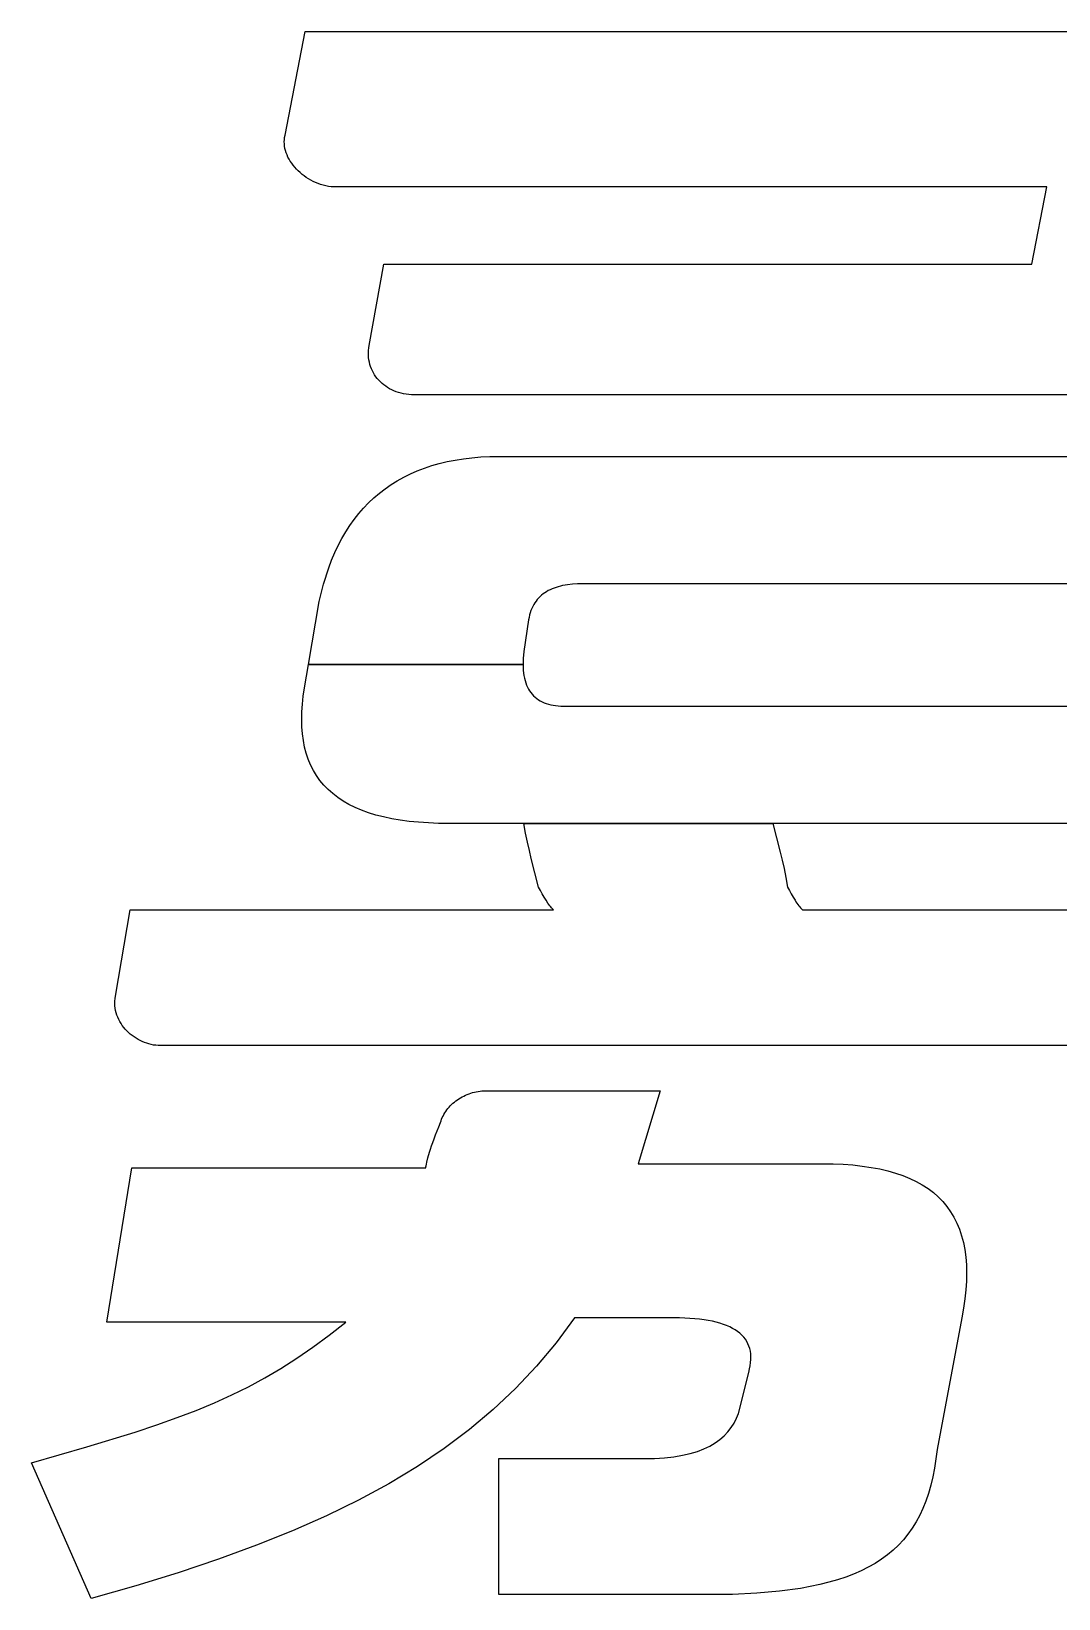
# Model space of a CAD drawing. Header units: millimetres. Extents: x 6 to 261, y -194 to -2.
# Drawn here: x 121.585 to 124.342, y -192.375 to -188.169 of the extents above; entities that cross this region are included whole.
import ezdxf

# ---------------------------------------------------------------- set-up
doc = ezdxf.new("R2010")
doc.units = ezdxf.units.MM
doc.layers.add('BLUETHIRTYONE', color=171, linetype='CONTINUOUS')
doc.layers.add('RED', color=14, linetype='CONTINUOUS')

msp = doc.modelspace()

# ---------------------------------------------------------------- linework, layer by layer
at = {"layer": 'BLUETHIRTYONE', "linetype": 'CONTINUOUS'}
for p, q in [((122.266, -188.4485), (122.3202, -188.1695)), ((122.3202, -188.1695), (124.3787, -188.1695)), ((122.2639, -188.4659), (122.2642, -188.46)), ((122.2642, -188.46), (122.2648, -188.4542)), ((122.2648, -188.4542), (122.266, -188.4485)), ((122.2642, -188.4717), (122.2639, -188.4659)), ((122.2648, -188.4776), (122.2642, -188.4717)), ((122.2659, -188.4835), (122.2648, -188.4776)), ((122.2673, -188.4894), (122.2659, -188.4835)), ((122.2692, -188.4952), (122.2673, -188.4894)), ((122.2714, -188.501), (122.2692, -188.4952)), ((122.274, -188.5068), (122.2714, -188.501)), ((122.277, -188.5124), (122.274, -188.5068)), ((122.2802, -188.518), (122.277, -188.5124)), ((122.2839, -188.5235), (122.2802, -188.518)), ((122.2878, -188.5288), (122.2839, -188.5235)), ((122.292, -188.5341), (122.2878, -188.5288)), ((122.2965, -188.5391), (122.292, -188.5341)), ((122.3013, -188.544), (122.2965, -188.5391)), ((122.3063, -188.5487), (122.3013, -188.544)), ((122.3116, -188.5532), (122.3063, -188.5487)), ((122.3172, -188.5576), (122.3116, -188.5532)), ((122.3229, -188.5616), (122.3172, -188.5576)), ((122.3289, -188.5655), (122.3229, -188.5616)), ((122.3351, -188.569), (122.3289, -188.5655)), ((122.3414, -188.5723), (122.3351, -188.569)), ((122.348, -188.5753), (122.3414, -188.5723)), ((122.3546, -188.5781), (122.348, -188.5753)), ((122.3615, -188.5804), (122.3546, -188.5781)), ((122.3685, -188.5825), (122.3615, -188.5804)), ((122.3756, -188.5842), (122.3685, -188.5825)), ((122.3828, -188.5855), (122.3756, -188.5842)), ((122.3901, -188.5865), (122.3828, -188.5855)), ((122.3975, -188.587), (122.3901, -188.5865)), ((124.3099, -188.587), (122.3975, -188.587)), ((124.2702, -188.7939), (124.3099, -188.587)), ((122.4914, -189.0122), (122.5311, -188.7939)), ((122.5311, -188.7939), (124.2702, -188.7939)), ((122.4896, -189.0321), (122.4899, -189.0256)), ((122.4898, -189.0386), (122.4896, -189.0321)), ((122.4903, -189.045), (122.4898, -189.0386)), ((122.4899, -189.0256), (122.4905, -189.0189)), ((122.4912, -189.0512), (122.4903, -189.045)), ((122.4905, -189.0189), (122.4914, -189.0122)), ((122.4924, -189.0574), (122.4912, -189.0512)), ((122.4939, -189.0634), (122.4924, -189.0574)), ((122.4958, -189.0692), (122.4939, -189.0634)), ((122.498, -189.075), (122.4958, -189.0692)), ((122.5005, -189.0805), (122.498, -189.075)), ((122.5033, -189.0859), (122.5005, -189.0805)), ((122.5065, -189.0911), (122.5033, -189.0859)), ((122.5099, -189.0962), (122.5065, -189.0911)), ((122.5136, -189.101), (122.5099, -189.0962)), ((122.5175, -189.1057), (122.5136, -189.101)), ((122.5218, -189.1101), (122.5175, -189.1057)), ((122.5263, -189.1143), (122.5218, -189.1101)), ((122.531, -189.1183), (122.5263, -189.1143)), ((122.5361, -189.122), (122.531, -189.1183)), ((122.5413, -189.1255), (122.5361, -189.122)), ((122.5468, -189.1287), (122.5413, -189.1255)), ((122.5525, -189.1317), (122.5468, -189.1287)), ((122.5584, -189.1344), (122.5525, -189.1317)), ((122.5645, -189.1368), (122.5584, -189.1344)), ((122.5708, -189.139), (122.5645, -189.1368)), ((122.5773, -189.1408), (122.5708, -189.139)), ((122.584, -189.1423), (122.5773, -189.1408)), ((122.5909, -189.1435), (122.584, -189.1423)), ((122.598, -189.1443), (122.5909, -189.1435)), ((122.6052, -189.1449), (122.598, -189.1443)), ((122.6125, -189.145), (122.6052, -189.1449)), ((126.4644, -189.145), (122.6125, -189.145)), ((122.6208, -189.3488), (122.6399, -189.3415)), ((122.6399, -189.3415), (122.6596, -189.3349)), ((122.6596, -189.3349), (122.68, -189.3291)), ((122.68, -189.3291), (122.701, -189.3241)), ((122.701, -189.3241), (122.7226, -189.3199)), ((122.7226, -189.3199), (122.7449, -189.3164)), ((122.7449, -189.3164), (122.7677, -189.3137)), ((122.7677, -189.3137), (122.7912, -189.3117)), ((122.7912, -189.3117), (122.8154, -189.3105)), ((122.8154, -189.3105), (122.8401, -189.3102)), ((122.8401, -189.3102), (126.1303, -189.3102)), ((122.5345, -189.3968), (122.5505, -189.3857)), ((122.5505, -189.3857), (122.5671, -189.3753)), ((122.5671, -189.3753), (122.5844, -189.3657)), ((122.5844, -189.3657), (122.6023, -189.3569)), ((122.6023, -189.3569), (122.6208, -189.3488)), ((122.4902, -189.4346), (122.5043, -189.4212)), ((122.5043, -189.4212), (122.5191, -189.4086)), ((122.5191, -189.4086), (122.5345, -189.3968)), ((122.4515, -189.4791), (122.4638, -189.4635)), ((122.4638, -189.4635), (122.4767, -189.4487)), ((122.4767, -189.4487), (122.4902, -189.4346)), ((122.4185, -189.5303), (122.4289, -189.5125)), ((122.4289, -189.5125), (122.4399, -189.4955)), ((122.4399, -189.4955), (122.4515, -189.4791)), ((122.3996, -189.5682), (122.4087, -189.5489)), ((122.4087, -189.5489), (122.4185, -189.5303)), ((122.3832, -189.609), (122.3911, -189.5882)), ((122.3911, -189.5882), (122.3996, -189.5682)), ((122.3693, -189.6526), (122.3832, -189.609)), ((122.3578, -189.6992), (122.3693, -189.6526)), ((122.9584, -189.6793), (122.9542, -189.6826)), ((122.9628, -189.6761), (122.9584, -189.6793)), ((122.9674, -189.6731), (122.9628, -189.6761)), ((122.9722, -189.6704), (122.9674, -189.6731)), ((122.9772, -189.6679), (122.9722, -189.6704)), ((122.9824, -189.6655), (122.9772, -189.6679)), ((122.9878, -189.6634), (122.9824, -189.6655)), ((122.9933, -189.6615), (122.9878, -189.6634)), ((122.999, -189.6597), (122.9933, -189.6615)), ((123.0049, -189.6581), (122.999, -189.6597)), ((123.011, -189.6568), (123.0049, -189.6581)), ((123.0173, -189.6556), (123.011, -189.6568)), ((123.0237, -189.6545), (123.0173, -189.6556)), ((123.037, -189.653), (123.0237, -189.6545)), ((123.051, -189.6521), (123.037, -189.653)), ((123.0656, -189.6518), (123.051, -189.6521)), ((125.7942, -189.6518), (123.0656, -189.6518)), ((122.3288, -189.8686), (122.3578, -189.6992)), ((122.9283, -189.7182), (122.926, -189.7237)), ((122.9308, -189.7129), (122.9283, -189.7182)), ((122.9335, -189.7078), (122.9308, -189.7129)), ((122.9364, -189.703), (122.9335, -189.7078)), ((122.9395, -189.6985), (122.9364, -189.703)), ((122.9429, -189.6942), (122.9395, -189.6985)), ((122.9465, -189.6901), (122.9429, -189.6942)), ((122.9503, -189.6863), (122.9465, -189.6901)), ((122.9542, -189.6826), (122.9503, -189.6863)), ((122.9194, -189.7486), (122.9069, -189.834)), ((122.9207, -189.742), (122.9194, -189.7486)), ((122.9223, -189.7356), (122.9207, -189.742)), ((122.924, -189.7295), (122.9223, -189.7356)), ((122.926, -189.7237), (122.924, -189.7295)), ((122.9059, -189.8431), (122.9052, -189.8519)), ((122.9069, -189.834), (122.9059, -189.8431)), ((122.3182, -189.9308), (122.3288, -189.8686)), ((122.3288, -189.8686), (122.9046, -189.8686)), ((122.9046, -189.8686), (122.3288, -189.8686)), ((122.9047, -189.8604), (122.9046, -189.8686)), ((122.9046, -189.8686), (122.9048, -189.8765)), ((122.9052, -189.8519), (122.9047, -189.8604)), ((122.9048, -189.8765), (122.9053, -189.8841)), ((122.9053, -189.8841), (122.906, -189.8914)), ((122.906, -189.8914), (122.9071, -189.8985)), ((122.3149, -189.9532), (122.3182, -189.9308)), ((122.9071, -189.8985), (122.9084, -189.9052)), ((122.9084, -189.9052), (122.9101, -189.9116)), ((122.9101, -189.9116), (122.912, -189.9178)), ((122.912, -189.9178), (122.9142, -189.9236)), ((122.9142, -189.9236), (122.9166, -189.9292)), ((122.9166, -189.9292), (122.9194, -189.9344)), ((122.3112, -189.9959), (122.3126, -189.9749)), ((122.3126, -189.9749), (122.3149, -189.9532)), ((122.9194, -189.9344), (122.9224, -189.9394)), ((122.9224, -189.9394), (122.9257, -189.9441)), ((122.9257, -189.9441), (122.9292, -189.9485)), ((122.9292, -189.9485), (122.9331, -189.9526)), ((122.9331, -189.9526), (122.9372, -189.9564)), ((122.9372, -189.9564), (122.9415, -189.9599)), ((122.9415, -189.9599), (122.9461, -189.9632)), ((122.9461, -189.9632), (122.951, -189.9661)), ((122.951, -189.9661), (122.9561, -189.9688)), ((122.9561, -189.9688), (122.9615, -189.9712)), ((122.9615, -189.9712), (122.9671, -189.9733)), ((122.9671, -189.9733), (122.973, -189.9751)), ((122.973, -189.9751), (122.9791, -189.9766)), ((122.3108, -190.0162), (122.3112, -189.9959)), ((122.3113, -190.0358), (122.3108, -190.0162)), ((122.9791, -189.9766), (122.9855, -189.9779)), ((122.9855, -189.9779), (122.9921, -189.9789)), ((122.9921, -189.9789), (122.999, -189.9796)), ((122.999, -189.9796), (123.0061, -189.98)), ((123.0061, -189.98), (123.0134, -189.9801)), ((123.0134, -189.9801), (125.742, -189.9801)), ((122.3128, -190.0546), (122.3113, -190.0358)), ((122.3152, -190.0728), (122.3128, -190.0546)), ((122.3186, -190.0902), (122.3152, -190.0728)), ((122.323, -190.1069), (122.3186, -190.0902)), ((122.3284, -190.1229), (122.323, -190.1069)), ((122.3348, -190.1382), (122.3284, -190.1229)), ((122.3421, -190.1528), (122.3348, -190.1382)), ((122.3505, -190.1667), (122.3421, -190.1528)), ((122.3598, -190.1799), (122.3505, -190.1667)), ((122.3702, -190.1923), (122.3598, -190.1799)), ((122.3816, -190.2041), (122.3702, -190.1923)), ((122.394, -190.2151), (122.3816, -190.2041)), ((122.4074, -190.2254), (122.394, -190.2151)), ((122.4219, -190.235), (122.4074, -190.2254)), ((122.4374, -190.2439), (122.4219, -190.235)), ((122.4539, -190.2521), (122.4374, -190.2439)), ((122.4715, -190.2596), (122.4539, -190.2521)), ((122.4902, -190.2664), (122.4715, -190.2596)), ((122.5099, -190.2724), (122.4902, -190.2664)), ((122.5307, -190.2777), (122.5099, -190.2724)), ((122.5525, -190.2824), (122.5307, -190.2777)), ((122.5754, -190.2863), (122.5525, -190.2824)), ((122.5995, -190.2895), (122.5754, -190.2863)), ((122.6246, -190.292), (122.5995, -190.2895)), ((122.6508, -190.2938), (122.6246, -190.292)), ((122.6781, -190.2948), (122.6508, -190.2938)), ((122.7065, -190.2952), (122.6781, -190.2948)), ((122.9069, -190.2952), (122.7065, -190.2952)), ((122.9117, -190.3212), (122.9069, -190.2952)), ((122.9069, -190.2952), (123.575, -190.2952)), ((123.575, -190.2952), (122.9069, -190.2952)), ((123.575, -190.2952), (123.5948, -190.3721)), ((125.0197, -190.2952), (123.575, -190.2952)), ((122.9166, -190.3454), (122.9117, -190.3212)), ((122.9217, -190.3679), (122.9166, -190.3454)), ((122.9267, -190.3891), (122.9217, -190.3679)), ((122.9466, -190.466), (122.9267, -190.3891)), ((123.5948, -190.3721), (123.5999, -190.3933)), ((123.5999, -190.3933), (123.6049, -190.4158)), ((123.6049, -190.4158), (123.6099, -190.44)), ((122.9514, -190.4752), (122.9466, -190.466)), ((122.9563, -190.4843), (122.9514, -190.4752)), ((123.6099, -190.44), (123.6146, -190.466)), ((123.6146, -190.466), (123.6194, -190.4752)), ((123.6194, -190.4752), (123.6244, -190.4843)), ((122.9613, -190.4931), (122.9563, -190.4843)), ((122.9664, -190.5013), (122.9613, -190.4931)), ((122.9715, -190.509), (122.9664, -190.5013)), ((122.974, -190.5126), (122.9715, -190.509)), ((122.9765, -190.5159), (122.974, -190.5126)), ((122.979, -190.519), (122.9765, -190.5159)), ((122.9814, -190.5219), (122.979, -190.519)), ((122.9839, -190.5244), (122.9814, -190.5219)), ((123.6244, -190.4843), (123.6294, -190.4931)), ((123.6294, -190.4931), (123.6345, -190.5013)), ((123.6345, -190.5013), (123.637, -190.5053)), ((123.637, -190.5053), (123.6396, -190.509)), ((123.6396, -190.509), (123.6421, -190.5126)), ((123.6421, -190.5126), (123.6446, -190.5159)), ((123.6446, -190.5159), (123.6471, -190.519)), ((123.6471, -190.519), (123.6495, -190.5219)), ((123.6495, -190.5219), (123.6519, -190.5244)), ((121.8108, -190.7583), (121.8505, -190.5267)), ((121.8505, -190.5267), (122.9862, -190.5267)), ((122.9862, -190.5267), (122.9839, -190.5244)), ((123.6519, -190.5244), (123.6543, -190.5267)), ((123.6543, -190.5267), (124.8715, -190.5267)), ((121.8093, -190.7782), (121.8094, -190.7717)), ((121.8094, -190.7717), (121.8099, -190.765)), ((121.8099, -190.765), (121.8108, -190.7583)), ((121.8097, -190.7847), (121.8093, -190.7782)), ((121.8105, -190.7911), (121.8097, -190.7847)), ((121.8116, -190.7973), (121.8105, -190.7911)), ((121.8132, -190.8035), (121.8116, -190.7973)), ((121.8151, -190.8095), (121.8132, -190.8035)), ((121.8173, -190.8153), (121.8151, -190.8095)), ((121.8199, -190.8211), (121.8173, -190.8153)), ((121.8228, -190.8266), (121.8199, -190.8211)), ((121.826, -190.832), (121.8228, -190.8266)), ((121.8295, -190.8372), (121.826, -190.832)), ((121.8333, -190.8423), (121.8295, -190.8372)), ((121.8374, -190.8471), (121.8333, -190.8423)), ((121.8416, -190.8518), (121.8374, -190.8471)), ((121.8462, -190.8562), (121.8416, -190.8518)), ((121.8509, -190.8604), (121.8462, -190.8562)), ((121.8558, -190.8644), (121.8509, -190.8604)), ((121.861, -190.8681), (121.8558, -190.8644)), ((121.8663, -190.8716), (121.861, -190.8681)), ((121.8717, -190.8748), (121.8663, -190.8716)), ((121.8773, -190.8778), (121.8717, -190.8748)), ((121.8831, -190.8805), (121.8773, -190.8778)), ((121.8889, -190.8829), (121.8831, -190.8805)), ((121.8949, -190.8851), (121.8889, -190.8829)), ((121.9009, -190.8869), (121.8949, -190.8851)), ((121.907, -190.8884), (121.9009, -190.8869)), ((121.9132, -190.8896), (121.907, -190.8884)), ((121.9194, -190.8904), (121.9132, -190.8896)), ((121.9257, -190.891), (121.9194, -190.8904)), ((121.9319, -190.8911), (121.9257, -190.891)), ((126.5187, -190.8911), (121.9319, -190.8911)), ((122.7412, -191.0289), (122.7457, -191.0266)), ((122.7457, -191.0266), (122.7503, -191.0245)), ((122.7503, -191.0245), (122.755, -191.0225)), ((122.755, -191.0225), (122.7597, -191.0207)), ((122.7597, -191.0207), (122.7645, -191.019)), ((122.7645, -191.019), (122.7694, -191.0175)), ((122.7694, -191.0175), (122.7743, -191.0163)), ((122.7743, -191.0163), (122.7793, -191.0152)), ((122.7793, -191.0152), (122.7843, -191.0142)), ((122.7843, -191.0142), (122.7894, -191.0135)), ((122.7894, -191.0135), (122.7944, -191.013)), ((122.7944, -191.013), (122.7995, -191.0127)), ((122.7995, -191.0127), (122.8046, -191.0126)), ((122.8046, -191.0126), (123.2723, -191.0126)), ((123.2723, -191.0126), (123.2138, -191.2081)), ((122.6947, -191.0718), (122.6973, -191.0678)), ((122.6973, -191.0678), (122.7001, -191.0638)), ((122.7001, -191.0638), (122.7031, -191.06)), ((122.7031, -191.06), (122.7062, -191.0563)), ((122.7062, -191.0563), (122.7095, -191.0528)), ((122.7095, -191.0528), (122.713, -191.0493)), ((122.713, -191.0493), (122.7167, -191.046)), ((122.7167, -191.046), (122.7204, -191.0428)), ((122.7204, -191.0428), (122.7244, -191.0397)), ((122.7244, -191.0397), (122.7284, -191.0368)), ((122.7284, -191.0368), (122.7326, -191.034)), ((122.7326, -191.034), (122.7369, -191.0314)), ((122.7369, -191.0314), (122.7412, -191.0289)), ((122.674, -191.1202), (122.6786, -191.1093)), ((122.6786, -191.1093), (122.6835, -191.098)), ((122.6835, -191.098), (122.6848, -191.0934)), ((122.6848, -191.0934), (122.6863, -191.0889)), ((122.6863, -191.0889), (122.6881, -191.0845)), ((122.6881, -191.0845), (122.6901, -191.0802)), ((122.6901, -191.0802), (122.6923, -191.0759)), ((122.6923, -191.0759), (122.6947, -191.0718)), ((122.659, -191.1601), (122.6623, -191.1508)), ((122.6623, -191.1508), (122.6659, -191.141)), ((122.6659, -191.141), (122.6698, -191.1308)), ((122.6698, -191.1308), (122.674, -191.1202)), ((122.6462, -191.2042), (122.6492, -191.1921)), ((122.6492, -191.1921), (122.6535, -191.1772)), ((122.6535, -191.1772), (122.6561, -191.169)), ((122.6561, -191.169), (122.659, -191.1601)), ((121.7879, -191.6332), (121.8547, -191.2195)), ((121.8547, -191.2195), (122.6438, -191.2195)), ((122.6438, -191.2195), (122.644, -191.2169)), ((122.644, -191.2169), (122.6444, -191.2135)), ((122.6444, -191.2135), (122.6452, -191.2092)), ((122.6452, -191.2092), (122.6462, -191.2042)), ((123.2138, -191.2081), (123.7086, -191.2081)), ((123.7086, -191.2081), (123.7368, -191.2085)), ((123.7368, -191.2085), (123.764, -191.2097)), ((123.764, -191.2097), (123.79, -191.2116)), ((123.79, -191.2116), (123.815, -191.2143)), ((123.815, -191.2143), (123.8389, -191.2179)), ((123.8389, -191.2179), (123.8617, -191.2222)), ((123.8617, -191.2222), (123.8834, -191.2273)), ((123.8834, -191.2273), (123.9041, -191.2332)), ((123.9041, -191.2332), (123.9237, -191.24)), ((123.9237, -191.24), (123.9422, -191.2475)), ((123.9422, -191.2475), (123.9596, -191.2558)), ((123.9596, -191.2558), (123.976, -191.2649)), ((123.976, -191.2649), (123.9913, -191.2749)), ((123.9913, -191.2749), (124.0056, -191.2857)), ((124.0056, -191.2857), (124.0188, -191.2972)), ((124.0188, -191.2972), (124.0309, -191.3096)), ((124.0309, -191.3096), (124.0419, -191.3229)), ((124.0419, -191.3229), (124.052, -191.3369)), ((124.052, -191.3369), (124.0609, -191.3518)), ((124.0609, -191.3518), (124.0688, -191.3675)), ((124.0688, -191.3675), (124.0757, -191.384)), ((124.0757, -191.384), (124.0815, -191.4014)), ((124.0815, -191.4014), (124.0862, -191.4196)), ((124.0862, -191.4196), (124.09, -191.4387)), ((124.09, -191.4387), (124.0926, -191.4586)), ((124.0926, -191.4586), (124.0943, -191.4794)), ((124.0943, -191.4794), (124.0949, -191.501)), ((124.0944, -191.5234), (124.0929, -191.5467)), ((124.0949, -191.501), (124.0944, -191.5234)), ((124.0904, -191.5709), (124.0869, -191.5959)), ((124.0929, -191.5467), (124.0904, -191.5709)), ((124.0869, -191.5959), (124.0823, -191.6218)), ((122.4288, -191.6332), (121.7879, -191.6332)), ((122.3841, -191.6683), (122.4288, -191.6332)), ((123.0426, -191.6218), (122.9933, -191.6884)), ((123.3098, -191.6218), (123.0426, -191.6218)), ((123.3246, -191.622), (123.3098, -191.6218)), ((123.3389, -191.6224), (123.3246, -191.622)), ((123.3526, -191.6231), (123.3389, -191.6224)), ((123.3657, -191.6241), (123.3526, -191.6231)), ((123.3783, -191.6254), (123.3657, -191.6241)), ((123.3903, -191.627), (123.3783, -191.6254)), ((123.4018, -191.6289), (123.3903, -191.627)), ((123.4128, -191.6311), (123.4018, -191.6289)), ((123.4232, -191.6335), (123.4128, -191.6311)), ((123.433, -191.6362), (123.4232, -191.6335)), ((123.4423, -191.6393), (123.433, -191.6362)), ((123.451, -191.6426), (123.4423, -191.6393)), ((123.4592, -191.6461), (123.451, -191.6426)), ((123.4669, -191.65), (123.4592, -191.6461)), ((123.474, -191.6542), (123.4669, -191.65)), ((123.4805, -191.6586), (123.474, -191.6542)), ((124.0823, -191.6218), (124.0155, -191.9749)), ((122.3406, -191.7006), (122.3841, -191.6683)), ((122.9933, -191.6884), (122.9407, -191.7514)), ((123.4865, -191.6633), (123.4805, -191.6586)), ((123.4919, -191.6683), (123.4865, -191.6633)), ((123.4968, -191.6736), (123.4919, -191.6683)), ((123.5012, -191.6792), (123.4968, -191.6736)), ((123.5049, -191.6851), (123.5012, -191.6792)), ((123.5082, -191.6912), (123.5049, -191.6851)), ((123.5109, -191.6976), (123.5082, -191.6912)), ((123.513, -191.7043), (123.5109, -191.6976)), ((122.255, -191.7576), (122.2977, -191.7303)), ((122.2977, -191.7303), (122.3406, -191.7006)), ((123.5146, -191.7113), (123.513, -191.7043)), ((123.5142, -191.7504), (123.5154, -191.742)), ((123.5156, -191.7186), (123.5146, -191.7113)), ((123.5154, -191.742), (123.516, -191.7339)), ((123.5161, -191.7261), (123.5156, -191.7186)), ((123.516, -191.7339), (123.5161, -191.7261)), ((122.1684, -191.8066), (122.2121, -191.783)), ((122.2121, -191.783), (122.255, -191.7576)), ((122.9407, -191.7514), (122.8846, -191.8111)), ((123.4831, -191.8781), (123.5103, -191.768)), ((123.5103, -191.768), (123.5125, -191.759)), ((123.5125, -191.759), (123.5142, -191.7504)), ((122.1234, -191.8288), (122.1684, -191.8066)), ((122.8846, -191.8111), (122.8248, -191.8677)), ((122.0279, -191.87), (122.0768, -191.8498)), ((122.0768, -191.8498), (122.1234, -191.8288)), ((122.8248, -191.8677), (122.7611, -191.9214)), ((121.8637, -191.9281), (121.9219, -191.9089)), ((121.9219, -191.9089), (121.9765, -191.8896)), ((121.9765, -191.8896), (122.0279, -191.87)), ((123.4633, -191.9161), (123.471, -191.904)), ((123.471, -191.904), (123.4775, -191.8913)), ((123.4775, -191.8913), (123.4831, -191.8781)), ((121.7346, -191.9678), (121.8637, -191.9281)), ((122.7611, -191.9214), (122.6933, -191.9723)), ((123.4202, -191.9574), (123.433, -191.9482)), ((123.433, -191.9482), (123.4444, -191.9382)), ((123.4444, -191.9382), (123.4545, -191.9275)), ((123.4545, -191.9275), (123.4633, -191.9161)), ((121.5854, -192.0109), (121.7346, -191.9678)), ((122.6933, -191.9723), (122.6212, -192.0208)), ((123.2844, -191.9973), (123.3093, -191.9945)), ((123.3093, -191.9945), (123.3322, -191.9907)), ((123.3322, -191.9907), (123.3532, -191.9859)), ((123.3532, -191.9859), (123.3725, -191.9801)), ((123.3725, -191.9801), (123.39, -191.9734)), ((123.39, -191.9734), (123.4059, -191.9658)), ((123.4059, -191.9658), (123.4202, -191.9574)), ((124.0155, -191.9749), (124.0125, -192.0005)), ((121.7461, -192.3753), (121.5854, -192.0109)), ((122.6212, -192.0208), (122.5447, -192.0669)), ((122.8401, -192.3639), (122.8401, -191.9995)), ((122.8401, -191.9995), (123.2284, -191.9995)), ((123.2284, -191.9995), (123.2575, -191.999)), ((123.2575, -191.999), (123.2844, -191.9973)), ((124.0088, -192.0251), (124.0043, -192.0486)), ((124.0125, -192.0005), (124.0088, -192.0251)), ((122.5447, -192.0669), (122.4634, -192.1109)), ((123.9989, -192.0712), (123.9927, -192.0928)), ((124.0043, -192.0486), (123.9989, -192.0712)), ((122.4634, -192.1109), (122.3773, -192.1529)), ((123.9857, -192.1134), (123.9778, -192.133)), ((123.9927, -192.0928), (123.9857, -192.1134)), ((122.3773, -192.1529), (122.286, -192.1932)), ((123.969, -192.1517), (123.9594, -192.1695)), ((123.9778, -192.133), (123.969, -192.1517)), ((122.286, -192.1932), (122.1894, -192.232)), ((123.9374, -192.2024), (123.9251, -192.2176)), ((123.9489, -192.1864), (123.9374, -192.2024)), ((123.9594, -192.1695), (123.9489, -192.1864)), ((122.1894, -192.232), (122.0874, -192.2694)), ((123.8975, -192.2453), (123.8824, -192.2579)), ((123.9118, -192.2318), (123.8975, -192.2453)), ((123.9251, -192.2176), (123.9118, -192.2318)), ((122.0874, -192.2694), (121.9796, -192.3056)), ((123.8491, -192.2808), (123.831, -192.2911)), ((123.8662, -192.2697), (123.8491, -192.2808)), ((123.8824, -192.2579), (123.8662, -192.2697)), ((121.9796, -192.3056), (121.8659, -192.3408)), ((123.7483, -192.3248), (123.7251, -192.3315)), ((123.7705, -192.3175), (123.7483, -192.3248)), ((123.7917, -192.3094), (123.7705, -192.3175)), ((123.8118, -192.3006), (123.7917, -192.3094)), ((123.831, -192.2911), (123.8118, -192.3006)), ((121.8659, -192.3408), (121.7461, -192.3753)), ((123.4664, -192.3639), (122.8401, -192.3639)), ((123.5318, -192.3608), (123.4664, -192.3639)), ((123.5926, -192.3554), (123.5318, -192.3608)), ((123.6489, -192.3477), (123.5926, -192.3554)), ((123.6754, -192.343), (123.6489, -192.3477)), ((123.7008, -192.3376), (123.6754, -192.343)), ((123.7251, -192.3315), (123.7008, -192.3376))]:
    msp.add_line(p, q, dxfattribs=at)
at = {"layer": 'RED', "linetype": 'CONTINUOUS'}
for p, q in [((122.266, -188.4485), (122.3202, -188.1695)), ((122.3202, -188.1695), (124.3787, -188.1695)), ((122.2639, -188.4659), (122.2642, -188.46)), ((122.2642, -188.46), (122.2648, -188.4542)), ((122.2648, -188.4542), (122.266, -188.4485)), ((122.2642, -188.4717), (122.2639, -188.4659)), ((122.2648, -188.4776), (122.2642, -188.4717)), ((122.2659, -188.4835), (122.2648, -188.4776)), ((122.2673, -188.4894), (122.2659, -188.4835)), ((122.2692, -188.4952), (122.2673, -188.4894)), ((122.2714, -188.501), (122.2692, -188.4952)), ((122.274, -188.5068), (122.2714, -188.501)), ((122.277, -188.5124), (122.274, -188.5068)), ((122.2802, -188.518), (122.277, -188.5124)), ((122.2839, -188.5235), (122.2802, -188.518)), ((122.2878, -188.5288), (122.2839, -188.5235)), ((122.292, -188.5341), (122.2878, -188.5288)), ((122.2965, -188.5391), (122.292, -188.5341)), ((122.3013, -188.544), (122.2965, -188.5391)), ((122.3063, -188.5487), (122.3013, -188.544)), ((122.3116, -188.5532), (122.3063, -188.5487)), ((122.3172, -188.5576), (122.3116, -188.5532)), ((122.3229, -188.5616), (122.3172, -188.5576)), ((122.3289, -188.5655), (122.3229, -188.5616)), ((122.3351, -188.569), (122.3289, -188.5655)), ((122.3414, -188.5723), (122.3351, -188.569)), ((122.348, -188.5753), (122.3414, -188.5723)), ((122.3546, -188.5781), (122.348, -188.5753)), ((122.3615, -188.5804), (122.3546, -188.5781)), ((122.3685, -188.5825), (122.3615, -188.5804)), ((122.3756, -188.5842), (122.3685, -188.5825)), ((122.3828, -188.5855), (122.3756, -188.5842)), ((122.3901, -188.5865), (122.3828, -188.5855)), ((122.3975, -188.587), (122.3901, -188.5865)), ((124.3099, -188.587), (122.3975, -188.587)), ((124.2702, -188.7939), (124.3099, -188.587)), ((122.4914, -189.0122), (122.5311, -188.7939)), ((122.5311, -188.7939), (124.2702, -188.7939)), ((122.4896, -189.0321), (122.4899, -189.0256)), ((122.4898, -189.0386), (122.4896, -189.0321)), ((122.4903, -189.045), (122.4898, -189.0386)), ((122.4899, -189.0256), (122.4905, -189.0189)), ((122.4912, -189.0512), (122.4903, -189.045)), ((122.4905, -189.0189), (122.4914, -189.0122)), ((122.4924, -189.0574), (122.4912, -189.0512)), ((122.4939, -189.0634), (122.4924, -189.0574)), ((122.4958, -189.0692), (122.4939, -189.0634)), ((122.498, -189.075), (122.4958, -189.0692)), ((122.5005, -189.0805), (122.498, -189.075)), ((122.5033, -189.0859), (122.5005, -189.0805)), ((122.5065, -189.0911), (122.5033, -189.0859)), ((122.5099, -189.0962), (122.5065, -189.0911)), ((122.5136, -189.101), (122.5099, -189.0962)), ((122.5175, -189.1057), (122.5136, -189.101)), ((122.5218, -189.1101), (122.5175, -189.1057)), ((122.5263, -189.1143), (122.5218, -189.1101)), ((122.531, -189.1183), (122.5263, -189.1143)), ((122.5361, -189.122), (122.531, -189.1183)), ((122.5413, -189.1255), (122.5361, -189.122)), ((122.5468, -189.1287), (122.5413, -189.1255)), ((122.5525, -189.1317), (122.5468, -189.1287)), ((122.5584, -189.1344), (122.5525, -189.1317)), ((122.5645, -189.1368), (122.5584, -189.1344)), ((122.5708, -189.139), (122.5645, -189.1368)), ((122.5773, -189.1408), (122.5708, -189.139)), ((122.584, -189.1423), (122.5773, -189.1408)), ((122.5909, -189.1435), (122.584, -189.1423)), ((122.598, -189.1443), (122.5909, -189.1435)), ((122.6052, -189.1449), (122.598, -189.1443)), ((122.6125, -189.145), (122.6052, -189.1449)), ((126.4644, -189.145), (122.6125, -189.145)), ((122.6208, -189.3488), (122.6399, -189.3415)), ((122.6399, -189.3415), (122.6596, -189.3349)), ((122.6596, -189.3349), (122.68, -189.3291)), ((122.68, -189.3291), (122.701, -189.3241)), ((122.701, -189.3241), (122.7226, -189.3199)), ((122.7226, -189.3199), (122.7449, -189.3164)), ((122.7449, -189.3164), (122.7677, -189.3137)), ((122.7677, -189.3137), (122.7912, -189.3117)), ((122.7912, -189.3117), (122.8154, -189.3105)), ((122.8154, -189.3105), (122.8401, -189.3102)), ((122.8401, -189.3102), (126.1303, -189.3102)), ((122.5345, -189.3968), (122.5505, -189.3857)), ((122.5505, -189.3857), (122.5671, -189.3753)), ((122.5671, -189.3753), (122.5844, -189.3657)), ((122.5844, -189.3657), (122.6023, -189.3569)), ((122.6023, -189.3569), (122.6208, -189.3488)), ((122.4902, -189.4346), (122.5043, -189.4212)), ((122.5043, -189.4212), (122.5191, -189.4086)), ((122.5191, -189.4086), (122.5345, -189.3968)), ((122.4515, -189.4791), (122.4638, -189.4635)), ((122.4638, -189.4635), (122.4767, -189.4487)), ((122.4767, -189.4487), (122.4902, -189.4346)), ((122.4185, -189.5303), (122.4289, -189.5125)), ((122.4289, -189.5125), (122.4399, -189.4955)), ((122.4399, -189.4955), (122.4515, -189.4791)), ((122.3996, -189.5682), (122.4087, -189.5489)), ((122.4087, -189.5489), (122.4185, -189.5303)), ((122.3832, -189.609), (122.3911, -189.5882)), ((122.3911, -189.5882), (122.3996, -189.5682)), ((122.3693, -189.6526), (122.3832, -189.609)), ((122.3578, -189.6992), (122.3693, -189.6526)), ((122.9584, -189.6793), (122.9542, -189.6826)), ((122.9628, -189.6761), (122.9584, -189.6793)), ((122.9674, -189.6731), (122.9628, -189.6761)), ((122.9722, -189.6704), (122.9674, -189.6731)), ((122.9772, -189.6679), (122.9722, -189.6704)), ((122.9824, -189.6655), (122.9772, -189.6679)), ((122.9878, -189.6634), (122.9824, -189.6655)), ((122.9933, -189.6615), (122.9878, -189.6634)), ((122.999, -189.6597), (122.9933, -189.6615)), ((123.0049, -189.6581), (122.999, -189.6597)), ((123.011, -189.6568), (123.0049, -189.6581)), ((123.0173, -189.6556), (123.011, -189.6568)), ((123.0237, -189.6545), (123.0173, -189.6556)), ((123.037, -189.653), (123.0237, -189.6545)), ((123.051, -189.6521), (123.037, -189.653)), ((123.0656, -189.6518), (123.051, -189.6521)), ((125.7942, -189.6518), (123.0656, -189.6518)), ((122.3288, -189.8686), (122.3578, -189.6992)), ((122.9283, -189.7182), (122.926, -189.7237)), ((122.9308, -189.7129), (122.9283, -189.7182)), ((122.9335, -189.7078), (122.9308, -189.7129)), ((122.9364, -189.703), (122.9335, -189.7078)), ((122.9395, -189.6985), (122.9364, -189.703)), ((122.9429, -189.6942), (122.9395, -189.6985)), ((122.9465, -189.6901), (122.9429, -189.6942)), ((122.9503, -189.6863), (122.9465, -189.6901)), ((122.9542, -189.6826), (122.9503, -189.6863)), ((122.9194, -189.7486), (122.9069, -189.834)), ((122.9207, -189.742), (122.9194, -189.7486)), ((122.9223, -189.7356), (122.9207, -189.742)), ((122.924, -189.7295), (122.9223, -189.7356)), ((122.926, -189.7237), (122.924, -189.7295)), ((122.9059, -189.8431), (122.9052, -189.8519)), ((122.9069, -189.834), (122.9059, -189.8431)), ((122.3182, -189.9308), (122.3288, -189.8686)), ((122.3288, -189.8686), (122.9046, -189.8686)), ((122.9046, -189.8686), (122.3288, -189.8686)), ((122.9047, -189.8604), (122.9046, -189.8686)), ((122.9046, -189.8686), (122.9048, -189.8765)), ((122.9052, -189.8519), (122.9047, -189.8604)), ((122.9048, -189.8765), (122.9053, -189.8841)), ((122.9053, -189.8841), (122.906, -189.8914)), ((122.906, -189.8914), (122.9071, -189.8985)), ((122.3149, -189.9532), (122.3182, -189.9308)), ((122.9071, -189.8985), (122.9084, -189.9052)), ((122.9084, -189.9052), (122.9101, -189.9116)), ((122.9101, -189.9116), (122.912, -189.9178)), ((122.912, -189.9178), (122.9142, -189.9236)), ((122.9142, -189.9236), (122.9166, -189.9292)), ((122.9166, -189.9292), (122.9194, -189.9344)), ((122.3112, -189.9959), (122.3126, -189.9749)), ((122.3126, -189.9749), (122.3149, -189.9532)), ((122.9194, -189.9344), (122.9224, -189.9394)), ((122.9224, -189.9394), (122.9257, -189.9441)), ((122.9257, -189.9441), (122.9292, -189.9485)), ((122.9292, -189.9485), (122.9331, -189.9526)), ((122.9331, -189.9526), (122.9372, -189.9564)), ((122.9372, -189.9564), (122.9415, -189.9599)), ((122.9415, -189.9599), (122.9461, -189.9632)), ((122.9461, -189.9632), (122.951, -189.9661)), ((122.951, -189.9661), (122.9561, -189.9688)), ((122.9561, -189.9688), (122.9615, -189.9712)), ((122.9615, -189.9712), (122.9671, -189.9733)), ((122.9671, -189.9733), (122.973, -189.9751)), ((122.973, -189.9751), (122.9791, -189.9766)), ((122.3108, -190.0162), (122.3112, -189.9959)), ((122.3113, -190.0358), (122.3108, -190.0162)), ((122.9791, -189.9766), (122.9855, -189.9779)), ((122.9855, -189.9779), (122.9921, -189.9789)), ((122.9921, -189.9789), (122.999, -189.9796)), ((122.999, -189.9796), (123.0061, -189.98)), ((123.0061, -189.98), (123.0134, -189.9801)), ((123.0134, -189.9801), (125.742, -189.9801)), ((122.3128, -190.0546), (122.3113, -190.0358)), ((122.3152, -190.0728), (122.3128, -190.0546)), ((122.3186, -190.0902), (122.3152, -190.0728)), ((122.323, -190.1069), (122.3186, -190.0902)), ((122.3284, -190.1229), (122.323, -190.1069)), ((122.3348, -190.1382), (122.3284, -190.1229)), ((122.3421, -190.1528), (122.3348, -190.1382)), ((122.3505, -190.1667), (122.3421, -190.1528)), ((122.3598, -190.1799), (122.3505, -190.1667)), ((122.3702, -190.1923), (122.3598, -190.1799)), ((122.3816, -190.2041), (122.3702, -190.1923)), ((122.394, -190.2151), (122.3816, -190.2041)), ((122.4074, -190.2254), (122.394, -190.2151)), ((122.4219, -190.235), (122.4074, -190.2254)), ((122.4374, -190.2439), (122.4219, -190.235)), ((122.4539, -190.2521), (122.4374, -190.2439)), ((122.4715, -190.2596), (122.4539, -190.2521)), ((122.4902, -190.2664), (122.4715, -190.2596)), ((122.5099, -190.2724), (122.4902, -190.2664)), ((122.5307, -190.2777), (122.5099, -190.2724)), ((122.5525, -190.2824), (122.5307, -190.2777)), ((122.5754, -190.2863), (122.5525, -190.2824)), ((122.5995, -190.2895), (122.5754, -190.2863)), ((122.6246, -190.292), (122.5995, -190.2895)), ((122.6508, -190.2938), (122.6246, -190.292)), ((122.6781, -190.2948), (122.6508, -190.2938)), ((122.7065, -190.2952), (122.6781, -190.2948)), ((122.9069, -190.2952), (122.7065, -190.2952)), ((122.9117, -190.3212), (122.9069, -190.2952)), ((122.9069, -190.2952), (123.575, -190.2952)), ((123.575, -190.2952), (122.9069, -190.2952)), ((123.575, -190.2952), (123.5948, -190.3721)), ((125.0197, -190.2952), (123.575, -190.2952)), ((122.9166, -190.3454), (122.9117, -190.3212)), ((122.9217, -190.3679), (122.9166, -190.3454)), ((122.9267, -190.3891), (122.9217, -190.3679)), ((122.9466, -190.466), (122.9267, -190.3891)), ((123.5948, -190.3721), (123.5999, -190.3933)), ((123.5999, -190.3933), (123.6049, -190.4158)), ((123.6049, -190.4158), (123.6099, -190.44)), ((122.9514, -190.4752), (122.9466, -190.466)), ((122.9563, -190.4843), (122.9514, -190.4752)), ((123.6099, -190.44), (123.6146, -190.466)), ((123.6146, -190.466), (123.6194, -190.4752)), ((123.6194, -190.4752), (123.6244, -190.4843)), ((122.9613, -190.4931), (122.9563, -190.4843)), ((122.9664, -190.5013), (122.9613, -190.4931)), ((122.9715, -190.509), (122.9664, -190.5013)), ((122.974, -190.5126), (122.9715, -190.509)), ((122.9765, -190.5159), (122.974, -190.5126)), ((122.979, -190.519), (122.9765, -190.5159)), ((122.9814, -190.5219), (122.979, -190.519)), ((122.9839, -190.5244), (122.9814, -190.5219)), ((123.6244, -190.4843), (123.6294, -190.4931)), ((123.6294, -190.4931), (123.6345, -190.5013)), ((123.6345, -190.5013), (123.637, -190.5053)), ((123.637, -190.5053), (123.6396, -190.509)), ((123.6396, -190.509), (123.6421, -190.5126)), ((123.6421, -190.5126), (123.6446, -190.5159)), ((123.6446, -190.5159), (123.6471, -190.519)), ((123.6471, -190.519), (123.6495, -190.5219)), ((123.6495, -190.5219), (123.6519, -190.5244)), ((121.8108, -190.7583), (121.8505, -190.5267)), ((121.8505, -190.5267), (122.9862, -190.5267)), ((122.9862, -190.5267), (122.9839, -190.5244)), ((123.6519, -190.5244), (123.6543, -190.5267)), ((123.6543, -190.5267), (124.8715, -190.5267)), ((121.8093, -190.7782), (121.8094, -190.7717)), ((121.8094, -190.7717), (121.8099, -190.765)), ((121.8099, -190.765), (121.8108, -190.7583)), ((121.8097, -190.7847), (121.8093, -190.7782)), ((121.8105, -190.7911), (121.8097, -190.7847)), ((121.8116, -190.7973), (121.8105, -190.7911)), ((121.8132, -190.8035), (121.8116, -190.7973)), ((121.8151, -190.8095), (121.8132, -190.8035)), ((121.8173, -190.8153), (121.8151, -190.8095)), ((121.8199, -190.8211), (121.8173, -190.8153)), ((121.8228, -190.8266), (121.8199, -190.8211)), ((121.826, -190.832), (121.8228, -190.8266)), ((121.8295, -190.8372), (121.826, -190.832)), ((121.8333, -190.8423), (121.8295, -190.8372)), ((121.8374, -190.8471), (121.8333, -190.8423)), ((121.8416, -190.8518), (121.8374, -190.8471)), ((121.8462, -190.8562), (121.8416, -190.8518)), ((121.8509, -190.8604), (121.8462, -190.8562)), ((121.8558, -190.8644), (121.8509, -190.8604)), ((121.861, -190.8681), (121.8558, -190.8644)), ((121.8663, -190.8716), (121.861, -190.8681)), ((121.8717, -190.8748), (121.8663, -190.8716)), ((121.8773, -190.8778), (121.8717, -190.8748)), ((121.8831, -190.8805), (121.8773, -190.8778)), ((121.8889, -190.8829), (121.8831, -190.8805)), ((121.8949, -190.8851), (121.8889, -190.8829)), ((121.9009, -190.8869), (121.8949, -190.8851)), ((121.907, -190.8884), (121.9009, -190.8869)), ((121.9132, -190.8896), (121.907, -190.8884)), ((121.9194, -190.8904), (121.9132, -190.8896)), ((121.9257, -190.891), (121.9194, -190.8904)), ((121.9319, -190.8911), (121.9257, -190.891)), ((126.5187, -190.8911), (121.9319, -190.8911)), ((122.7412, -191.0289), (122.7457, -191.0266)), ((122.7457, -191.0266), (122.7503, -191.0245)), ((122.7503, -191.0245), (122.755, -191.0225)), ((122.755, -191.0225), (122.7597, -191.0207)), ((122.7597, -191.0207), (122.7645, -191.019)), ((122.7645, -191.019), (122.7694, -191.0175)), ((122.7694, -191.0175), (122.7743, -191.0163)), ((122.7743, -191.0163), (122.7793, -191.0152)), ((122.7793, -191.0152), (122.7843, -191.0142)), ((122.7843, -191.0142), (122.7894, -191.0135)), ((122.7894, -191.0135), (122.7944, -191.013)), ((122.7944, -191.013), (122.7995, -191.0127)), ((122.7995, -191.0127), (122.8046, -191.0126)), ((122.8046, -191.0126), (123.2723, -191.0126)), ((123.2723, -191.0126), (123.2138, -191.2081)), ((122.6947, -191.0718), (122.6973, -191.0678)), ((122.6973, -191.0678), (122.7001, -191.0638)), ((122.7001, -191.0638), (122.7031, -191.06)), ((122.7031, -191.06), (122.7062, -191.0563)), ((122.7062, -191.0563), (122.7095, -191.0528)), ((122.7095, -191.0528), (122.713, -191.0493)), ((122.713, -191.0493), (122.7167, -191.046)), ((122.7167, -191.046), (122.7204, -191.0428)), ((122.7204, -191.0428), (122.7244, -191.0397)), ((122.7244, -191.0397), (122.7284, -191.0368)), ((122.7284, -191.0368), (122.7326, -191.034)), ((122.7326, -191.034), (122.7369, -191.0314)), ((122.7369, -191.0314), (122.7412, -191.0289)), ((122.674, -191.1202), (122.6786, -191.1093)), ((122.6786, -191.1093), (122.6835, -191.098)), ((122.6835, -191.098), (122.6848, -191.0934)), ((122.6848, -191.0934), (122.6863, -191.0889)), ((122.6863, -191.0889), (122.6881, -191.0845)), ((122.6881, -191.0845), (122.6901, -191.0802)), ((122.6901, -191.0802), (122.6923, -191.0759)), ((122.6923, -191.0759), (122.6947, -191.0718)), ((122.659, -191.1601), (122.6623, -191.1508)), ((122.6623, -191.1508), (122.6659, -191.141)), ((122.6659, -191.141), (122.6698, -191.1308)), ((122.6698, -191.1308), (122.674, -191.1202)), ((122.6462, -191.2042), (122.6492, -191.1921)), ((122.6492, -191.1921), (122.6535, -191.1772)), ((122.6535, -191.1772), (122.6561, -191.169)), ((122.6561, -191.169), (122.659, -191.1601)), ((121.7879, -191.6332), (121.8547, -191.2195)), ((121.8547, -191.2195), (122.6438, -191.2195)), ((122.6438, -191.2195), (122.644, -191.2169)), ((122.644, -191.2169), (122.6444, -191.2135)), ((122.6444, -191.2135), (122.6452, -191.2092)), ((122.6452, -191.2092), (122.6462, -191.2042)), ((123.2138, -191.2081), (123.7086, -191.2081)), ((123.7086, -191.2081), (123.7368, -191.2085)), ((123.7368, -191.2085), (123.764, -191.2097)), ((123.764, -191.2097), (123.79, -191.2116)), ((123.79, -191.2116), (123.815, -191.2143)), ((123.815, -191.2143), (123.8389, -191.2179)), ((123.8389, -191.2179), (123.8617, -191.2222)), ((123.8617, -191.2222), (123.8834, -191.2273)), ((123.8834, -191.2273), (123.9041, -191.2332)), ((123.9041, -191.2332), (123.9237, -191.24)), ((123.9237, -191.24), (123.9422, -191.2475)), ((123.9422, -191.2475), (123.9596, -191.2558)), ((123.9596, -191.2558), (123.976, -191.2649)), ((123.976, -191.2649), (123.9913, -191.2749)), ((123.9913, -191.2749), (124.0056, -191.2857)), ((124.0056, -191.2857), (124.0188, -191.2972)), ((124.0188, -191.2972), (124.0309, -191.3096)), ((124.0309, -191.3096), (124.0419, -191.3229)), ((124.0419, -191.3229), (124.052, -191.3369)), ((124.052, -191.3369), (124.0609, -191.3518)), ((124.0609, -191.3518), (124.0688, -191.3675)), ((124.0688, -191.3675), (124.0757, -191.384)), ((124.0757, -191.384), (124.0815, -191.4014)), ((124.0815, -191.4014), (124.0862, -191.4196)), ((124.0862, -191.4196), (124.09, -191.4387)), ((124.09, -191.4387), (124.0926, -191.4586)), ((124.0926, -191.4586), (124.0943, -191.4794)), ((124.0943, -191.4794), (124.0949, -191.501)), ((124.0944, -191.5234), (124.0929, -191.5467)), ((124.0949, -191.501), (124.0944, -191.5234)), ((124.0904, -191.5709), (124.0869, -191.5959)), ((124.0929, -191.5467), (124.0904, -191.5709)), ((124.0869, -191.5959), (124.0823, -191.6218)), ((122.4288, -191.6332), (121.7879, -191.6332)), ((122.3841, -191.6683), (122.4288, -191.6332)), ((123.0426, -191.6218), (122.9933, -191.6884)), ((123.3098, -191.6218), (123.0426, -191.6218)), ((123.3246, -191.622), (123.3098, -191.6218)), ((123.3389, -191.6224), (123.3246, -191.622)), ((123.3526, -191.6231), (123.3389, -191.6224)), ((123.3657, -191.6241), (123.3526, -191.6231)), ((123.3783, -191.6254), (123.3657, -191.6241)), ((123.3903, -191.627), (123.3783, -191.6254)), ((123.4018, -191.6289), (123.3903, -191.627)), ((123.4128, -191.6311), (123.4018, -191.6289)), ((123.4232, -191.6335), (123.4128, -191.6311)), ((123.433, -191.6362), (123.4232, -191.6335)), ((123.4423, -191.6393), (123.433, -191.6362)), ((123.451, -191.6426), (123.4423, -191.6393)), ((123.4592, -191.6461), (123.451, -191.6426)), ((123.4669, -191.65), (123.4592, -191.6461)), ((123.474, -191.6542), (123.4669, -191.65)), ((123.4805, -191.6586), (123.474, -191.6542)), ((124.0823, -191.6218), (124.0155, -191.9749)), ((122.3406, -191.7006), (122.3841, -191.6683)), ((122.9933, -191.6884), (122.9407, -191.7514)), ((123.4865, -191.6633), (123.4805, -191.6586)), ((123.4919, -191.6683), (123.4865, -191.6633)), ((123.4968, -191.6736), (123.4919, -191.6683)), ((123.5012, -191.6792), (123.4968, -191.6736)), ((123.5049, -191.6851), (123.5012, -191.6792)), ((123.5082, -191.6912), (123.5049, -191.6851)), ((123.5109, -191.6976), (123.5082, -191.6912)), ((123.513, -191.7043), (123.5109, -191.6976)), ((122.255, -191.7576), (122.2977, -191.7303)), ((122.2977, -191.7303), (122.3406, -191.7006)), ((123.5146, -191.7113), (123.513, -191.7043)), ((123.5142, -191.7504), (123.5154, -191.742)), ((123.5156, -191.7186), (123.5146, -191.7113)), ((123.5154, -191.742), (123.516, -191.7339)), ((123.5161, -191.7261), (123.5156, -191.7186)), ((123.516, -191.7339), (123.5161, -191.7261)), ((122.1684, -191.8066), (122.2121, -191.783)), ((122.2121, -191.783), (122.255, -191.7576)), ((122.9407, -191.7514), (122.8846, -191.8111)), ((123.4831, -191.8781), (123.5103, -191.768)), ((123.5103, -191.768), (123.5125, -191.759)), ((123.5125, -191.759), (123.5142, -191.7504)), ((122.1234, -191.8288), (122.1684, -191.8066)), ((122.8846, -191.8111), (122.8248, -191.8677)), ((122.0279, -191.87), (122.0768, -191.8498)), ((122.0768, -191.8498), (122.1234, -191.8288)), ((122.8248, -191.8677), (122.7611, -191.9214)), ((121.8637, -191.9281), (121.9219, -191.9089)), ((121.9219, -191.9089), (121.9765, -191.8896)), ((121.9765, -191.8896), (122.0279, -191.87)), ((123.4633, -191.9161), (123.471, -191.904)), ((123.471, -191.904), (123.4775, -191.8913)), ((123.4775, -191.8913), (123.4831, -191.8781)), ((121.7346, -191.9678), (121.8637, -191.9281)), ((122.7611, -191.9214), (122.6933, -191.9723)), ((123.4202, -191.9574), (123.433, -191.9482)), ((123.433, -191.9482), (123.4444, -191.9382)), ((123.4444, -191.9382), (123.4545, -191.9275)), ((123.4545, -191.9275), (123.4633, -191.9161)), ((121.5854, -192.0109), (121.7346, -191.9678)), ((122.6933, -191.9723), (122.6212, -192.0208)), ((123.2844, -191.9973), (123.3093, -191.9945)), ((123.3093, -191.9945), (123.3322, -191.9907)), ((123.3322, -191.9907), (123.3532, -191.9859)), ((123.3532, -191.9859), (123.3725, -191.9801)), ((123.3725, -191.9801), (123.39, -191.9734)), ((123.39, -191.9734), (123.4059, -191.9658)), ((123.4059, -191.9658), (123.4202, -191.9574)), ((124.0155, -191.9749), (124.0125, -192.0005)), ((121.7461, -192.3753), (121.5854, -192.0109)), ((122.6212, -192.0208), (122.5447, -192.0669)), ((122.8401, -192.3639), (122.8401, -191.9995)), ((122.8401, -191.9995), (123.2284, -191.9995)), ((123.2284, -191.9995), (123.2575, -191.999)), ((123.2575, -191.999), (123.2844, -191.9973)), ((124.0088, -192.0251), (124.0043, -192.0486)), ((124.0125, -192.0005), (124.0088, -192.0251)), ((122.5447, -192.0669), (122.4634, -192.1109)), ((123.9989, -192.0712), (123.9927, -192.0928)), ((124.0043, -192.0486), (123.9989, -192.0712)), ((122.4634, -192.1109), (122.3773, -192.1529)), ((123.9857, -192.1134), (123.9778, -192.133)), ((123.9927, -192.0928), (123.9857, -192.1134)), ((122.3773, -192.1529), (122.286, -192.1932)), ((123.969, -192.1517), (123.9594, -192.1695)), ((123.9778, -192.133), (123.969, -192.1517)), ((122.286, -192.1932), (122.1894, -192.232)), ((123.9374, -192.2024), (123.9251, -192.2176)), ((123.9489, -192.1864), (123.9374, -192.2024)), ((123.9594, -192.1695), (123.9489, -192.1864)), ((122.1894, -192.232), (122.0874, -192.2694)), ((123.8975, -192.2453), (123.8824, -192.2579)), ((123.9118, -192.2318), (123.8975, -192.2453)), ((123.9251, -192.2176), (123.9118, -192.2318)), ((122.0874, -192.2694), (121.9796, -192.3056)), ((123.8491, -192.2808), (123.831, -192.2911)), ((123.8662, -192.2697), (123.8491, -192.2808)), ((123.8824, -192.2579), (123.8662, -192.2697)), ((121.9796, -192.3056), (121.8659, -192.3408)), ((123.7483, -192.3248), (123.7251, -192.3315)), ((123.7705, -192.3175), (123.7483, -192.3248)), ((123.7917, -192.3094), (123.7705, -192.3175)), ((123.8118, -192.3006), (123.7917, -192.3094)), ((123.831, -192.2911), (123.8118, -192.3006)), ((121.8659, -192.3408), (121.7461, -192.3753)), ((123.4664, -192.3639), (122.8401, -192.3639)), ((123.5318, -192.3608), (123.4664, -192.3639)), ((123.5926, -192.3554), (123.5318, -192.3608)), ((123.6489, -192.3477), (123.5926, -192.3554)), ((123.6754, -192.343), (123.6489, -192.3477)), ((123.7008, -192.3376), (123.6754, -192.343)), ((123.7251, -192.3315), (123.7008, -192.3376))]:
    msp.add_line(p, q, dxfattribs=at)

doc.saveas('drawing.dxf')
